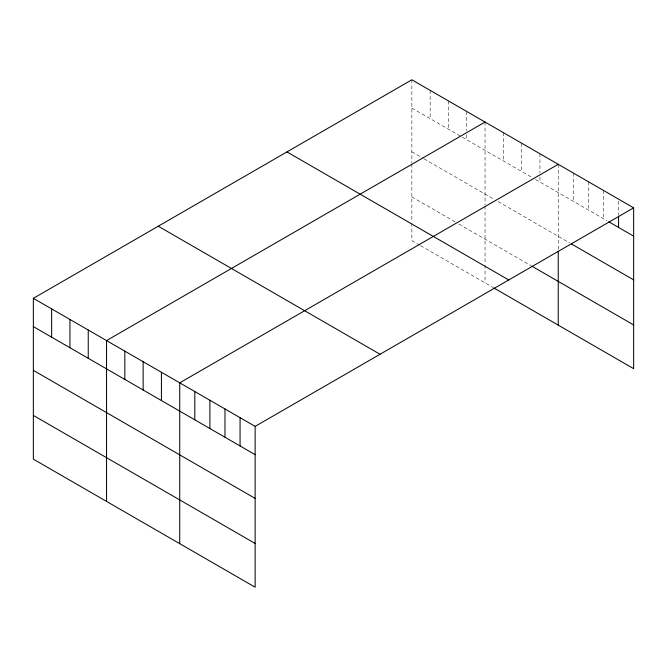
<?xml version="1.0" encoding="UTF-8"?>
<svg xmlns="http://www.w3.org/2000/svg" width="667" height="667" viewBox="0 0 667 667"><rect width="100%" height="100%" fill="white"/><g stroke="black" fill="none" stroke-linecap="round" stroke-linejoin="round"><path stroke-width="0.5" stroke-dasharray="3.33 2.5" d="M411.856 79.798L411.856 162.84M411.856 108.087L532.099 177.505M535.584 179.515L607.037 220.769M411.856 151.818L423.186 158.362M424.062 158.863L494.639 199.608M498.124 201.626L569.776 242.988M411.856 196.882L455.428 222.036M458.913 224.045L531.232 265.8M419.701 245.148L411.856 240.62L411.856 222.92M420.577 245.648L492.896 287.402M618.567 201.159L618.567 215.308M603.485 190.437L603.485 218.718M588.402 181.724L588.402 210.013M573.32 173.02L573.32 201.301M558.237 164.315L558.237 249.35M539.945 153.752L539.945 172.945M539.945 176.98L539.945 182.033M521.644 143.18L521.644 171.469M503.352 132.616L503.352 160.905M485.051 122.053L485.051 205.094M485.051 206.095L485.051 264.132M485.051 265.174L485.051 282.875M466.75 111.489L466.75 130.682M466.75 134.726L466.75 139.778M448.457 100.925L448.457 129.215M430.157 90.362L430.157 118.651M411.856 163.84L411.856 221.878"/><path stroke-width="1" d="M33.35 298.332L255.144 426.38L255.144 587.202L33.35 459.154L33.35 298.332L411.856 79.798L633.65 207.846L633.65 368.668L493.763 287.911M485.051 122.053L106.545 340.587L106.545 501.409M558.237 164.315L179.731 382.841L179.731 543.663M255.144 426.38L633.65 207.846M608.813 221.794L633.65 236.135M571.552 244.014L633.65 279.873M532.099 266.308L633.65 324.929M286.952 151.918L508.746 279.965M158.254 226.213L380.048 354.26M33.35 326.613L255.144 454.661M33.35 370.352L255.144 498.399M33.35 415.416L255.144 543.463M618.567 216.316L618.567 227.422M558.237 251.351L558.237 325.129M240.062 417.675L240.062 445.956M224.979 408.963L224.979 437.252M209.897 400.258L209.897 428.539M194.814 391.554L194.814 419.835M161.431 372.278L161.431 400.567M143.138 361.714L143.138 389.995M124.837 351.15L124.837 379.431M88.244 330.023L88.244 358.304M69.943 319.46L69.943 347.74M51.651 308.896L51.651 337.177"/></g></svg>
